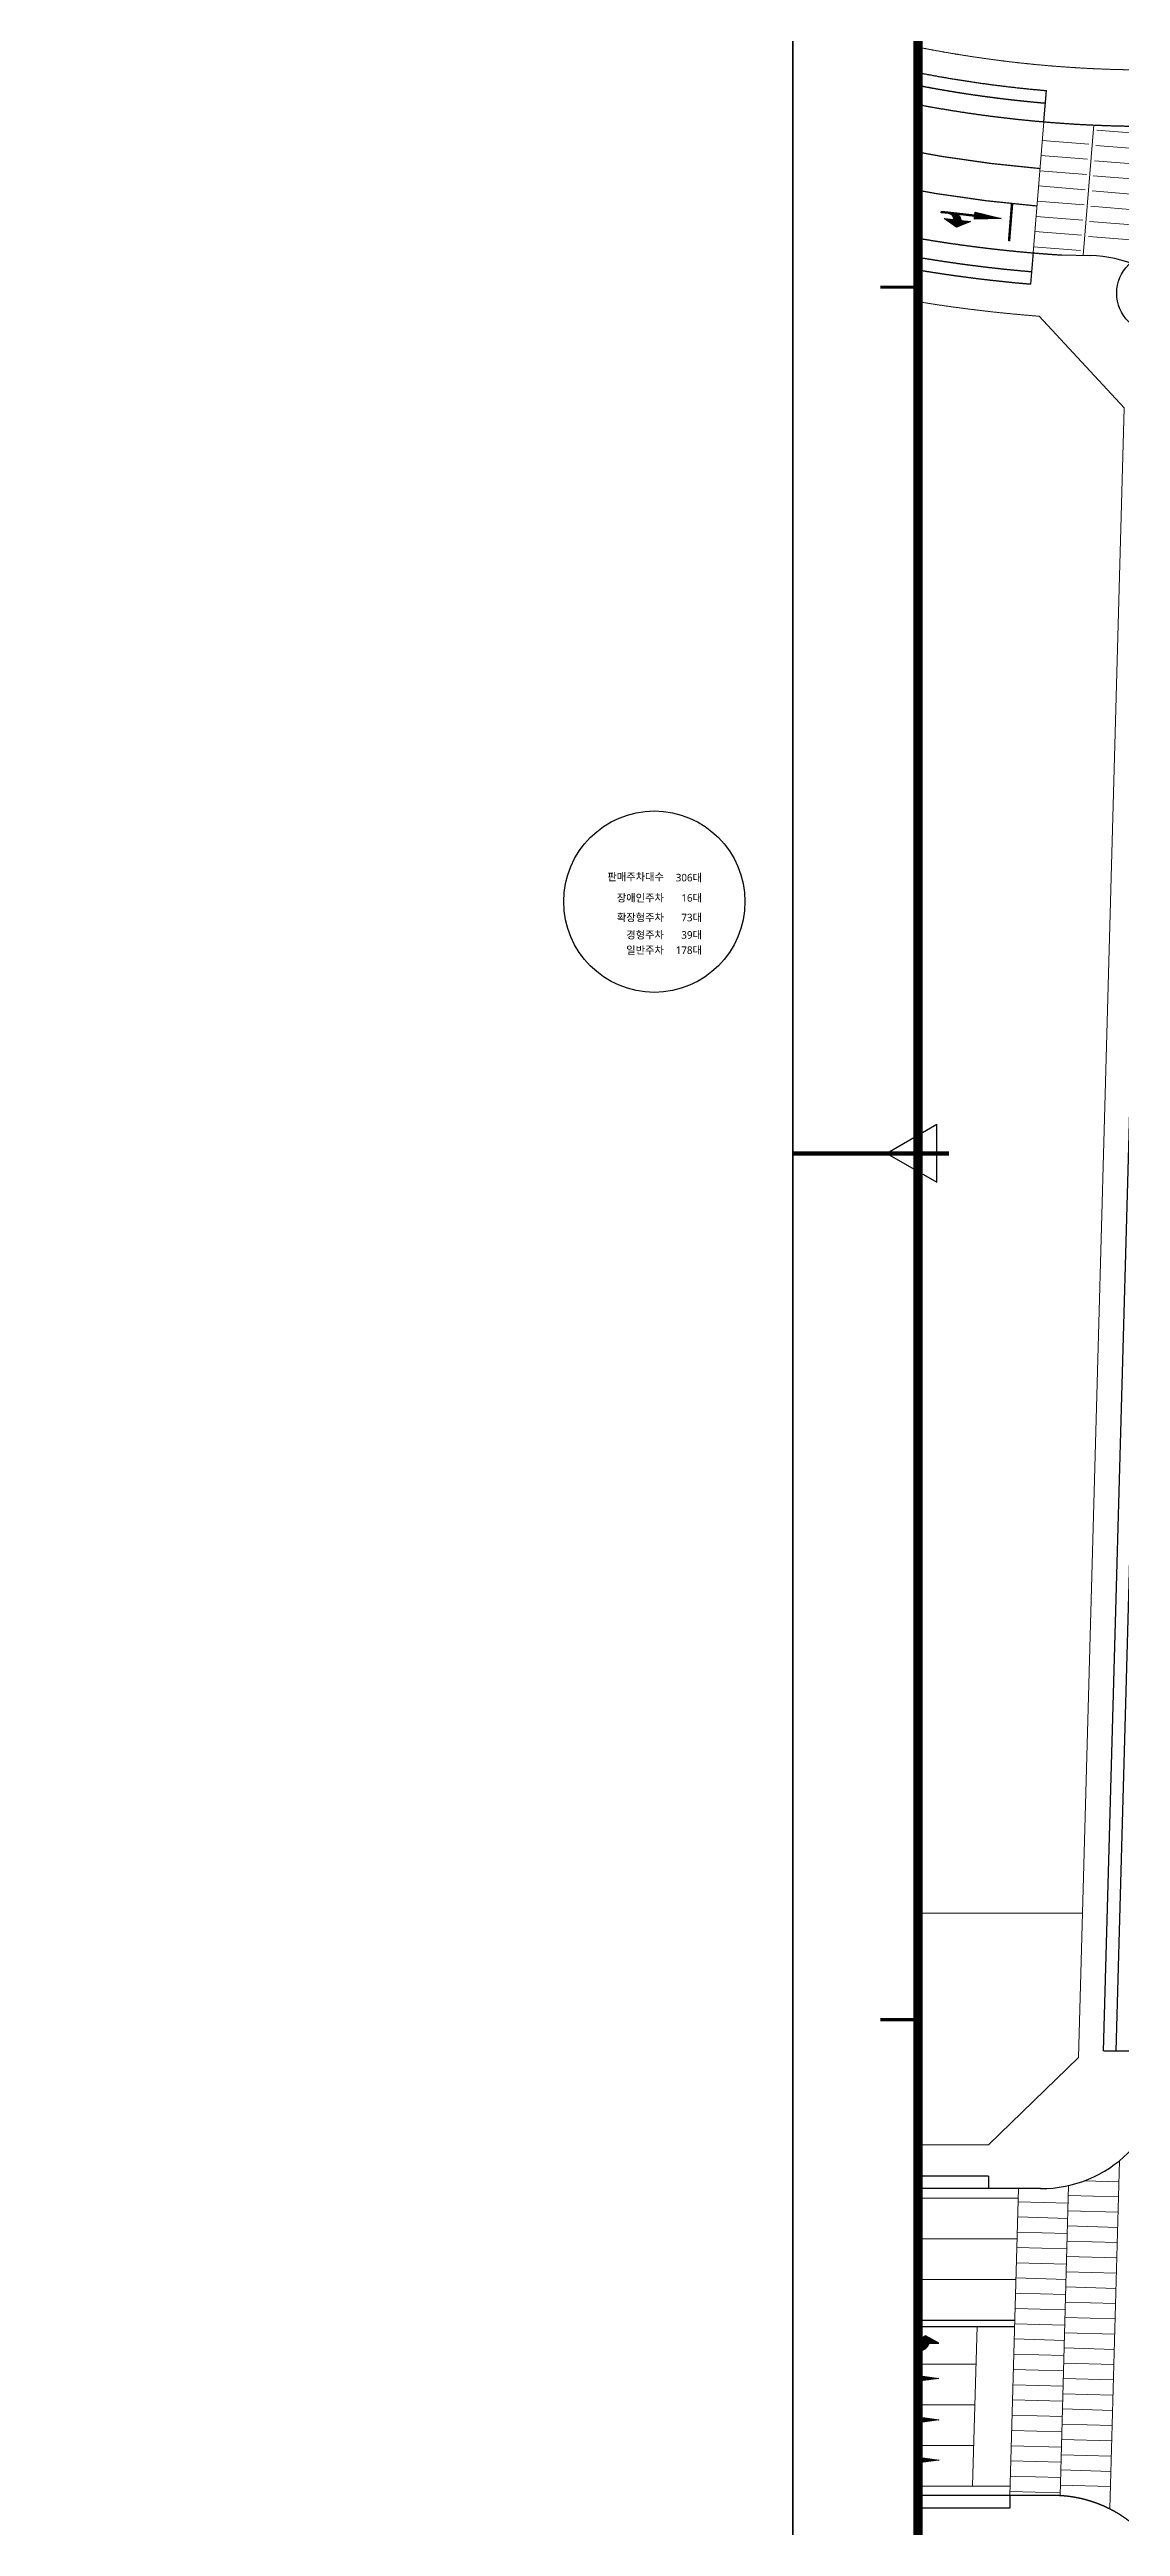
# Model space of a CAD drawing. Header units: millimetres. Extents: x 75184266 to 76346726, y -35850126 to -33679385.
# Drawn here: x 75184266 to 75269839, y -35039057 to -34841293 of the extents above; entities that cross this region are included whole.
import ezdxf
from ezdxf.enums import TextEntityAlignment as Align
from ezdxf.xclip import XClip

# ---------------------------------------------------------------- set-up
doc = ezdxf.new("R2010")
doc.units = ezdxf.units.MM
doc.header["$LTSCALE"] = 50
doc.header["$MEASUREMENT"] = 0
doc.header["$XCLIPFRAME"] = 2
doc.linetypes.add('XR-지하3층$0$L2-2', pattern=[2.5, 1, -1.5])
doc.layers.get('0').update_dxf_attribs({"linetype": 'CONTINUOUS'})
for name, color, linetype in [('AZ-LINE', 3, 'CONTINUOUS'), ('XR-지하3층$0$00000-변경가로망', 7, 'CONTINUOUS'), ('XR-지하3층$0$0MARK', 7, 'CONTINUOUS'), ('XR-지하3층$0$0중앙선', 1, 'CONTINUOUS'), ('XR-지하3층$0$보도라인', 7, 'CONTINUOUS')]:
    doc.layers.add(name, color=color, linetype=linetype)
for name, color, linetype, plot in [('DEFPOINT', 142, 'CONTINUOUS', False), ('XR-기준층$0$XR-지하3층$0$DEFPOINT', 142, 'CONTINUOUS', False), ('건축', 8, 'CONTINUOUS', False)]:
    doc.layers.add(name, color=color, linetype=linetype, plot=plot)
for name, color, linetype, lineweight in [('XR-지하3층$0$$-길가장자리선', 7, 'CONTINUOUS', 0), ('XR-지하3층$0$$-정지선', 6, 'CONTINUOUS', 0), ('XR-지하3층$0$$-차로분리', 7, 'CONTINUOUS', 0), ('XR-지하3층$0$0_plan', 7, 'CONTINUOUS', 0), ('XR-지하3층$0$RP-횡단보도', 8, 'CONTINUOUS', 0)]:
    doc.layers.add(name, color=color, linetype=linetype, lineweight=lineweight)
doc.styles.add('XR-지하3층$0$맑은고딕', font='')
doc.styles.get('XR-지하3층$0$맑은고딕').set_extended_font_data('Malgun Gothic')

# ---------------------------------------------------------------- blocks, each defined once
blk = doc.blocks.new('바탕폼')
at = {"layer": 'AZ-LINE', "ltscale": 10}
blk.add_lwpolyline([(841, 594.71), (0, 594.71), (0, 0), (841, 0)], close=True, dxfattribs=at)
at = {"layer": 'AZ-LINE', "const_width": 1.5}
blk.add_lwpolyline([(20, 574.35), (20, 20.35), (821, 20.35), (821, 574.35)], close=True, dxfattribs=at)
at = {"layer": 'AZ-LINE', "ltscale": 10, "const_width": 0.5}
for points in [[(20, 435.85), (14, 435.85)], [(20, 158.85), (14, 158.85)]]:
    blk.add_lwpolyline(points, dxfattribs=at)
at = {"layer": 'AZ-LINE'}
blk.add_lwpolyline([(15, 297.35), (23, 292.75), (23, 301.95)], close=True, dxfattribs=at)
at = {"layer": 'AZ-LINE', "const_width": 0.7}
blk.add_lwpolyline([(0, 297.35), (24.97, 297.35)], dxfattribs=at)
blk = doc.blocks.new('*X58')
at = {"color": 0}
for p, q in [((796, 825), (834, 825)), ((797, 832), (833, 832)), ((797, 831), (833, 831)), ((797, 829), (833, 829)), ((797, 827), (834, 827)), ((798, 840), (832, 840)), ((798, 838), (832, 838)), ((798, 836), (832, 836)), ((798, 834), (833, 834)), ((799, 847), (831, 847)), ((799, 846), (831, 846)), ((799, 844), (831, 844)), ((799, 842), (832, 842)), ((800, 855), (830, 855)), ((800, 853), (830, 853)), ((800, 851), (830, 851)), ((800, 849), (830, 849)), ((801, 862), (829, 862)), ((801, 861), (829, 861)), ((801, 859), (829, 859)), ((801, 857), (829, 857)), ((802, 870), (828, 870)), ((802, 868), (828, 868)), ((802, 866), (828, 866)), ((802, 864), (828, 864)), ((803, 878), (827, 878)), ((803, 876), (827, 876)), ((803, 874), (827, 874)), ((803, 872), (827, 872)), ((804, 885), (826, 885)), ((804, 883), (826, 883)), ((804, 881), (826, 881)), ((804, 879), (826, 879)), ((805, 892), (825, 892)), ((805, 891), (825, 891)), ((805, 889), (825, 889)), ((805, 887), (825, 887)), ((806, 900), (824, 900)), ((806, 898), (824, 898)), ((806, 896), (824, 896)), ((806, 894), (824, 894)), ((807, 906), (823, 906)), ((807, 904), (823, 904)), ((807, 902), (823, 902)), ((808, 913), (822, 913)), ((808, 911), (822, 911)), ((808, 909), (822, 909)), ((808, 908), (823, 908)), ((809, 921), (821, 921)), ((809, 919), (821, 919)), ((809, 917), (821, 917)), ((809, 915), (822, 915)), ((810, 928), (820, 928)), ((810, 926), (820, 926)), ((810, 924), (820, 924)), ((810, 922), (821, 922)), ((811, 936), (819, 936)), ((811, 934), (819, 934)), ((811, 932), (819, 932)), ((811, 930), (819, 930)), ((812, 943), (818, 943)), ((812, 941), (818, 941)), ((812, 939), (818, 939)), ((812, 938), (818, 938)), ((813, 951), (817, 951)), ((813, 949), (817, 949)), ((813, 947), (817, 947)), ((813, 945), (817, 945)), ((814, 958), (816, 958)), ((814, 956), (816, 956)), ((814, 954), (816, 954)), ((814, 952), (816, 952)), ((815, 962), (815, 962)), ((815, 960), (815, 960)), ((785, 744), (845, 744)), ((786, 752), (844, 752)), ((786, 750), (844, 750)), ((786, 748), (844, 748)), ((786, 746), (845, 746)), ((787, 759), (843, 759)), ((787, 758), (843, 758)), ((787, 756), (843, 756)), ((787, 754), (844, 754)), ((788, 767), (842, 767)), ((788, 765), (842, 765)), ((788, 763), (842, 763)), ((788, 761), (843, 761)), ((789, 774), (841, 774)), ((789, 772), (841, 772)), ((789, 771), (841, 771)), ((789, 769), (841, 769)), ((790, 782), (840, 782)), ((790, 780), (840, 780)), ((790, 778), (840, 778)), ((790, 776), (840, 776)), ((791, 789), (839, 789)), ((791, 788), (839, 788)), ((791, 786), (839, 786)), ((791, 784), (839, 784)), ((792, 797), (838, 797)), ((792, 795), (838, 795)), ((792, 793), (838, 793)), ((792, 791), (838, 791)), ((793, 804), (837, 804)), ((793, 802), (837, 802)), ((793, 801), (837, 801)), ((793, 799), (837, 799)), ((794, 812), (836, 812)), ((794, 810), (836, 810)), ((794, 808), (836, 808)), ((794, 806), (836, 806)), ((795, 819), (835, 819)), ((795, 818), (835, 818)), ((795, 816), (835, 816)), ((795, 814), (835, 814)), ((796, 823), (834, 823)), ((796, 821), (834, 821)), ((808, 742), (823, 742)), ((808, 741), (823, 741)), ((808, 739), (823, 739)), ((808, 737), (823, 737)), ((808, 735), (823, 735)), ((808, 733), (823, 733)), ((808, 731), (823, 731)), ((808, 729), (823, 729)), ((808, 728), (823, 728)), ((808, 726), (823, 726)), ((808, 724), (823, 724)), ((808, 722), (823, 722)), ((808, 720), (823, 720)), ((808, 718), (823, 718)), ((808, 716), (823, 716)), ((808, 714), (823, 714)), ((808, 712), (823, 712)), ((808, 711), (823, 711)), ((808, 709), (823, 709)), ((808, 707), (823, 707)), ((808, 705), (823, 705)), ((808, 703), (823, 703)), ((808, 701), (823, 701)), ((808, 699), (823, 699)), ((808, 698), (823, 698)), ((808, 696), (823, 696)), ((808, 694), (823, 694)), ((808, 692), (823, 692)), ((808, 690), (823, 690)), ((808, 688), (823, 688)), ((808, 686), (823, 686)), ((808, 684), (823, 684)), ((808, 682), (823, 682)), ((808, 681), (823, 681)), ((808, 679), (823, 679)), ((808, 677), (823, 677)), ((808, 675), (823, 675)), ((808, 673), (823, 673)), ((808, 671), (823, 671)), ((808, 669), (823, 669)), ((808, 667), (823, 667)), ((808, 666), (823, 666)), ((808, 664), (823, 664)), ((808, 662), (823, 662)), ((808, 660), (823, 660)), ((808, 658), (823, 658)), ((808, 656), (823, 656)), ((808, 654), (823, 654)), ((808, 652), (823, 652)), ((808, 651), (823, 651)), ((808, 649), (823, 649)), ((808, 647), (823, 647)), ((808, 645), (823, 645)), ((808, 643), (823, 643)), ((808, 641), (823, 641)), ((808, 639), (823, 639)), ((808, 638), (823, 638)), ((808, 636), (823, 636)), ((808, 634), (823, 634)), ((808, 632), (823, 632)), ((808, 630), (823, 630)), ((808, 628), (823, 628)), ((808, 626), (823, 626)), ((808, 624), (823, 624)), ((808, 622), (823, 622)), ((808, 621), (823, 621)), ((808, 619), (823, 619)), ((808, 617), (823, 617)), ((808, 615), (823, 615)), ((808, 613), (823, 613)), ((808, 611), (823, 611)), ((808, 609), (823, 609)), ((808, 608), (823, 608)), ((808, 606), (823, 606)), ((808, 604), (823, 604)), ((808, 602), (823, 602)), ((808, 600), (823, 600)), ((808, 598), (823, 598)), ((808, 596), (823, 596)), ((808, 594), (823, 594)), ((808, 592), (823, 592)), ((808, 591), (823, 591)), ((808, 589), (823, 589)), ((808, 587), (823, 587)), ((808, 585), (823, 585)), ((808, 583), (823, 583)), ((808, 581), (823, 581)), ((808, 579), (823, 579)), ((808, 578), (823, 578)), ((808, 576), (823, 576)), ((808, 574), (823, 574)), ((808, 572), (823, 572)), ((808, 570), (823, 570)), ((808, 568), (823, 568)), ((808, 566), (823, 566)), ((808, 564), (823, 564)), ((808, 562), (823, 562)), ((808, 561), (823, 561)), ((808, 559), (823, 559)), ((808, 557), (823, 557)), ((808, 555), (823, 555)), ((808, 553), (823, 553)), ((808, 551), (823, 551)), ((808, 549), (823, 549)), ((808, 548), (823, 548)), ((808, 546), (823, 546)), ((808, 544), (823, 544)), ((808, 542), (823, 542)), ((808, 540), (823, 540)), ((808, 538), (823, 538)), ((808, 536), (823, 536)), ((808, 534), (823, 534)), ((808, 532), (823, 532)), ((808, 531), (823, 531)), ((808, 529), (823, 529)), ((808, 527), (823, 527)), ((808, 525), (823, 525)), ((808, 523), (823, 523)), ((808, 521), (823, 521)), ((808, 519), (823, 519)), ((808, 517), (823, 517)), ((808, 516), (823, 516)), ((808, 514), (823, 514)), ((808, 512), (823, 512)), ((808, 510), (823, 510)), ((808, 508), (823, 508)), ((808, 506), (823, 506)), ((808, 504), (823, 504)), ((808, 502), (823, 502)), ((808, 501), (823, 501)), ((808, 499), (823, 499)), ((808, 497), (823, 497)), ((808, 495), (823, 495)), ((808, 493), (823, 493)), ((808, 491), (823, 491)), ((808, 489), (823, 489)), ((808, 488), (823, 488)), ((808, 486), (823, 486)), ((808, 484), (823, 484)), ((808, 482), (823, 482)), ((808, 480), (823, 480)), ((808, 478), (823, 478)), ((808, 476), (823, 476)), ((808, 474), (823, 474)), ((808, 472), (823, 472)), ((808, 471), (823, 471)), ((808, 469), (823, 469)), ((808, 467), (823, 467)), ((808, 465), (823, 465)), ((808, 463), (823, 463))]:
    blk.add_line(p, q, dxfattribs=at)
blk = doc.blocks.new('*X60')
at = {"color": 0}
for p, q in [((1206, 825), (1308, 825)), ((1207, 829), (1310, 829)), ((1207, 827), (1309, 827)), ((1208, 831), (1311, 831)), ((1209, 834), (1314, 834)), ((1209, 832), (1313, 832)), ((1210, 836), (1315, 836)), ((1211, 838), (1316, 838)), ((1212, 840), (1317, 840)), ((1213, 842), (1318, 842)), ((1214, 844), (1319, 844)), ((1215, 846), (1320, 846)), ((1216, 847), (1321, 847)), ((1217, 849), (1322, 849)), ((1219, 851), (1323, 851)), ((1220, 853), (1323, 853)), ((1221, 855), (1322, 855)), ((1223, 857), (1321, 857)), ((1225, 859), (1320, 859)), ((1226, 861), (1319, 861)), ((1228, 862), (1318, 862)), ((1230, 864), (1317, 864)), ((1232, 866), (1316, 866)), ((1235, 868), (1315, 868)), ((1237, 870), (1314, 870)), ((1240, 872), (1313, 872)), ((1243, 874), (1312, 874)), ((1246, 876), (1311, 876)), ((1250, 878), (1310, 878)), ((1254, 879), (1309, 879)), ((1259, 881), (1308, 881)), ((1264, 962), (1264, 962)), ((1264, 960), (1265, 960)), ((1264, 958), (1266, 958)), ((1264, 956), (1267, 956)), ((1264, 954), (1268, 954)), ((1264, 952), (1269, 952)), ((1264, 951), (1270, 951)), ((1264, 949), (1271, 949)), ((1264, 947), (1272, 947)), ((1264, 945), (1273, 945)), ((1264, 943), (1274, 943)), ((1264, 941), (1275, 941)), ((1264, 939), (1276, 939)), ((1264, 938), (1277, 938)), ((1264, 936), (1278, 936)), ((1264, 934), (1279, 934)), ((1264, 932), (1280, 932)), ((1264, 930), (1281, 930)), ((1264, 928), (1282, 928)), ((1264, 926), (1283, 926)), ((1264, 924), (1284, 924)), ((1264, 922), (1285, 922)), ((1264, 921), (1286, 921)), ((1264, 919), (1288, 919)), ((1264, 917), (1289, 917)), ((1264, 915), (1290, 915)), ((1264, 913), (1291, 913)), ((1264, 911), (1292, 911)), ((1264, 909), (1293, 909)), ((1264, 908), (1294, 908)), ((1264, 906), (1295, 906)), ((1264, 904), (1296, 904)), ((1264, 902), (1297, 902)), ((1264, 900), (1298, 900)), ((1264, 898), (1299, 898)), ((1264, 896), (1300, 896)), ((1264, 894), (1301, 894)), ((1264, 892), (1302, 892)), ((1264, 891), (1303, 891)), ((1264, 889), (1304, 889)), ((1264, 887), (1305, 887)), ((1264, 885), (1306, 885)), ((1264, 883), (1307, 883)), ((1204, 816), (1243, 816)), ((1204, 814), (1240, 814)), ((1204, 812), (1237, 812)), ((1204, 810), (1235, 810)), ((1204, 808), (1233, 808)), ((1204, 806), (1231, 806)), ((1204, 804), (1230, 804)), ((1204, 802), (1228, 802)), ((1204, 801), (1227, 801)), ((1204, 799), (1226, 799)), ((1204, 797), (1225, 797)), ((1204, 795), (1224, 795)), ((1204, 793), (1223, 793)), ((1204, 791), (1222, 791)), ((1204, 789), (1221, 789)), ((1204, 788), (1221, 788)), ((1204, 786), (1220, 786)), ((1204, 784), (1220, 784)), ((1204, 782), (1219, 782)), ((1204, 780), (1219, 780)), ((1204, 778), (1219, 778)), ((1204, 776), (1219, 776)), ((1204, 774), (1219, 774)), ((1204, 772), (1219, 772)), ((1204, 771), (1219, 771)), ((1204, 769), (1219, 769)), ((1204, 767), (1219, 767)), ((1204, 765), (1219, 765)), ((1204, 763), (1219, 763)), ((1204, 761), (1219, 761)), ((1204, 759), (1219, 759)), ((1204, 758), (1219, 758)), ((1204, 756), (1219, 756)), ((1204, 754), (1219, 754)), ((1204, 752), (1219, 752)), ((1204, 750), (1219, 750)), ((1204, 748), (1219, 748)), ((1204, 746), (1219, 746)), ((1204, 744), (1219, 744)), ((1204, 742), (1219, 742)), ((1204, 741), (1219, 741)), ((1204, 739), (1219, 739)), ((1204, 737), (1219, 737)), ((1204, 735), (1219, 735)), ((1204, 733), (1219, 733)), ((1204, 731), (1219, 731)), ((1204, 729), (1219, 729)), ((1204, 728), (1219, 728)), ((1204, 726), (1219, 726)), ((1204, 724), (1219, 724)), ((1204, 722), (1219, 722)), ((1204, 720), (1219, 720)), ((1204, 718), (1219, 718)), ((1204, 716), (1219, 716)), ((1204, 714), (1219, 714)), ((1204, 712), (1219, 712)), ((1204, 711), (1219, 711)), ((1204, 709), (1219, 709)), ((1204, 707), (1219, 707)), ((1204, 705), (1219, 705)), ((1204, 703), (1219, 703)), ((1204, 701), (1219, 701)), ((1204, 699), (1219, 699)), ((1204, 698), (1219, 698)), ((1204, 696), (1219, 696)), ((1204, 694), (1219, 694)), ((1204, 692), (1219, 692)), ((1204, 690), (1219, 690)), ((1204, 688), (1219, 688)), ((1204, 686), (1219, 686)), ((1204, 684), (1219, 684)), ((1204, 682), (1219, 682)), ((1204, 681), (1219, 681)), ((1204, 679), (1219, 679)), ((1204, 677), (1219, 677)), ((1204, 675), (1219, 675)), ((1204, 673), (1219, 673)), ((1204, 671), (1219, 671)), ((1204, 669), (1219, 669)), ((1204, 667), (1219, 667)), ((1204, 666), (1219, 666)), ((1204, 664), (1219, 664)), ((1204, 662), (1219, 662)), ((1204, 660), (1219, 660)), ((1204, 658), (1219, 658)), ((1204, 656), (1219, 656)), ((1204, 654), (1219, 654)), ((1204, 652), (1219, 652)), ((1204, 651), (1219, 651)), ((1204, 649), (1219, 649)), ((1204, 647), (1219, 647)), ((1204, 645), (1219, 645)), ((1204, 643), (1219, 643)), ((1204, 641), (1219, 641)), ((1204, 639), (1219, 639)), ((1204, 638), (1219, 638)), ((1204, 636), (1219, 636)), ((1204, 634), (1219, 634)), ((1204, 632), (1219, 632)), ((1204, 630), (1219, 630)), ((1204, 628), (1219, 628)), ((1204, 626), (1219, 626)), ((1204, 624), (1219, 624)), ((1204, 622), (1219, 622)), ((1204, 621), (1219, 621)), ((1204, 619), (1219, 619)), ((1205, 821), (1256, 821)), ((1205, 819), (1250, 819)), ((1205, 818), (1246, 818)), ((1206, 823), (1307, 823)), ((1264, 821), (1306, 821)), ((1264, 819), (1305, 819)), ((1264, 818), (1304, 818)), ((1264, 816), (1303, 816)), ((1264, 814), (1302, 814)), ((1264, 812), (1301, 812)), ((1264, 810), (1300, 810)), ((1264, 808), (1299, 808)), ((1264, 806), (1298, 806)), ((1264, 804), (1297, 804)), ((1264, 802), (1296, 802)), ((1264, 801), (1295, 801)), ((1264, 799), (1294, 799)), ((1264, 797), (1293, 797)), ((1264, 795), (1292, 795)), ((1264, 793), (1291, 793)), ((1264, 791), (1290, 791)), ((1264, 789), (1289, 789)), ((1264, 788), (1288, 788)), ((1264, 786), (1287, 786)), ((1264, 784), (1286, 784)), ((1264, 782), (1285, 782)), ((1264, 780), (1284, 780)), ((1264, 778), (1283, 778)), ((1264, 776), (1282, 776)), ((1264, 774), (1281, 774)), ((1264, 772), (1280, 772)), ((1264, 771), (1279, 771)), ((1264, 769), (1278, 769)), ((1264, 767), (1277, 767)), ((1264, 765), (1276, 765)), ((1264, 763), (1275, 763)), ((1264, 761), (1274, 761)), ((1264, 759), (1273, 759)), ((1264, 758), (1272, 758)), ((1264, 756), (1271, 756)), ((1264, 754), (1270, 754)), ((1264, 752), (1269, 752)), ((1264, 750), (1268, 750)), ((1264, 748), (1266, 748)), ((1264, 746), (1265, 746)), ((1264, 744), (1264, 744)), ((1204, 617), (1219, 617)), ((1204, 615), (1219, 615)), ((1204, 613), (1219, 613)), ((1204, 611), (1219, 611)), ((1204, 609), (1219, 609)), ((1204, 608), (1219, 608)), ((1204, 606), (1219, 606)), ((1204, 604), (1219, 604)), ((1204, 602), (1219, 602)), ((1204, 600), (1219, 600)), ((1204, 598), (1219, 598)), ((1204, 596), (1219, 596)), ((1204, 594), (1219, 594)), ((1204, 592), (1219, 592)), ((1204, 591), (1219, 591)), ((1204, 589), (1219, 589)), ((1204, 587), (1219, 587)), ((1204, 585), (1219, 585)), ((1204, 583), (1219, 583)), ((1204, 581), (1219, 581)), ((1204, 579), (1219, 579)), ((1204, 578), (1219, 578)), ((1204, 576), (1219, 576)), ((1204, 574), (1219, 574)), ((1204, 572), (1219, 572)), ((1204, 570), (1219, 570)), ((1204, 568), (1219, 568)), ((1204, 566), (1219, 566)), ((1204, 564), (1219, 564)), ((1204, 562), (1219, 562)), ((1204, 561), (1219, 561)), ((1204, 559), (1219, 559)), ((1204, 557), (1219, 557)), ((1204, 555), (1219, 555)), ((1204, 553), (1219, 553)), ((1204, 551), (1219, 551)), ((1204, 549), (1219, 549)), ((1204, 548), (1219, 548)), ((1204, 546), (1219, 546)), ((1204, 544), (1219, 544)), ((1204, 542), (1219, 542)), ((1204, 540), (1219, 540)), ((1204, 538), (1219, 538)), ((1204, 536), (1219, 536)), ((1204, 534), (1219, 534)), ((1204, 532), (1219, 532)), ((1204, 531), (1219, 531)), ((1204, 529), (1219, 529)), ((1204, 527), (1219, 527)), ((1204, 525), (1219, 525)), ((1204, 523), (1219, 523)), ((1204, 521), (1219, 521)), ((1204, 519), (1219, 519)), ((1204, 517), (1219, 517)), ((1204, 516), (1219, 516)), ((1204, 514), (1219, 514)), ((1204, 512), (1219, 512)), ((1204, 510), (1219, 510)), ((1204, 508), (1219, 508)), ((1204, 506), (1219, 506)), ((1204, 504), (1219, 504)), ((1204, 502), (1219, 502)), ((1204, 501), (1219, 501)), ((1204, 499), (1219, 499)), ((1204, 497), (1219, 497)), ((1204, 495), (1219, 495)), ((1204, 493), (1219, 493)), ((1204, 491), (1219, 491)), ((1204, 489), (1219, 489)), ((1204, 488), (1219, 488)), ((1204, 486), (1219, 486)), ((1204, 484), (1219, 484)), ((1204, 482), (1219, 482)), ((1204, 480), (1219, 480)), ((1204, 478), (1219, 478)), ((1204, 476), (1219, 476)), ((1204, 474), (1219, 474)), ((1204, 472), (1219, 472)), ((1204, 471), (1219, 471)), ((1204, 469), (1219, 469)), ((1204, 467), (1219, 467)), ((1204, 465), (1219, 465)), ((1204, 463), (1219, 463))]:
    blk.add_line(p, q, dxfattribs=at)
blk = doc.blocks.new('*X59')
at = {"color": 0}
for p, q in [((975, 829), (1012, 829)), ((975, 827), (1012, 827)), ((975, 825), (1012, 825)), ((976, 836), (1011, 836)), ((976, 834), (1011, 834)), ((976, 832), (1011, 832)), ((976, 831), (1012, 831)), ((977, 844), (1010, 844)), ((977, 842), (1010, 842)), ((977, 840), (1010, 840)), ((977, 838), (1011, 838)), ((978, 851), (1009, 851)), ((978, 849), (1009, 849)), ((978, 847), (1009, 847)), ((978, 846), (1009, 846)), ((979, 859), (1008, 859)), ((979, 857), (1008, 857)), ((979, 855), (1008, 855)), ((979, 853), (1008, 853)), ((980, 866), (1007, 866)), ((980, 864), (1007, 864)), ((980, 862), (1007, 862)), ((980, 861), (1007, 861)), ((981, 874), (1006, 874)), ((981, 872), (1006, 872)), ((981, 870), (1006, 870)), ((981, 868), (1006, 868)), ((982, 881), (1005, 881)), ((982, 879), (1005, 879)), ((982, 878), (1005, 878)), ((982, 876), (1005, 876)), ((983, 889), (1004, 889)), ((983, 887), (1004, 887)), ((983, 885), (1004, 885)), ((983, 883), (1004, 883)), ((984, 896), (1003, 896)), ((984, 894), (1003, 894)), ((984, 892), (1003, 892)), ((984, 891), (1003, 891)), ((985, 904), (1002, 904)), ((985, 902), (1002, 902)), ((985, 900), (1002, 900)), ((985, 898), (1002, 898)), ((986, 909), (1001, 909)), ((986, 908), (1001, 908)), ((986, 906), (1001, 906)), ((987, 917), (1000, 917)), ((987, 915), (1000, 915)), ((987, 913), (1000, 913)), ((987, 911), (1001, 911)), ((988, 924), (999, 924)), ((988, 922), (999, 922)), ((988, 921), (999, 921)), ((988, 919), (1000, 919)), ((989, 932), (998, 932)), ((989, 930), (998, 930)), ((989, 928), (998, 928)), ((989, 926), (998, 926)), ((990, 939), (997, 939)), ((990, 938), (997, 938)), ((990, 936), (997, 936)), ((990, 934), (997, 934)), ((991, 947), (996, 947)), ((991, 945), (996, 945)), ((991, 943), (996, 943)), ((991, 941), (996, 941)), ((992, 954), (995, 954)), ((992, 952), (995, 952)), ((992, 951), (995, 951)), ((992, 949), (995, 949)), ((993, 962), (994, 962)), ((993, 960), (994, 960)), ((993, 958), (994, 958)), ((993, 956), (994, 956)), ((964, 748), (1023, 748)), ((964, 746), (1023, 746)), ((964, 744), (1023, 744)), ((965, 756), (1022, 756)), ((965, 754), (1022, 754)), ((965, 752), (1022, 752)), ((965, 750), (1023, 750)), ((966, 763), (1021, 763)), ((966, 761), (1021, 761)), ((966, 759), (1021, 759)), ((966, 758), (1022, 758)), ((967, 771), (1020, 771)), ((967, 769), (1020, 769)), ((967, 767), (1020, 767)), ((967, 765), (1020, 765)), ((968, 778), (1019, 778)), ((968, 776), (1019, 776)), ((968, 774), (1019, 774)), ((968, 772), (1019, 772)), ((969, 786), (1018, 786)), ((969, 784), (1018, 784)), ((969, 782), (1018, 782)), ((969, 780), (1018, 780)), ((970, 793), (1017, 793)), ((970, 791), (1017, 791)), ((970, 789), (1017, 789)), ((970, 788), (1017, 788)), ((971, 801), (1016, 801)), ((971, 799), (1016, 799)), ((971, 797), (1016, 797)), ((971, 795), (1016, 795)), ((972, 808), (1015, 808)), ((972, 806), (1015, 806)), ((972, 804), (1015, 804)), ((972, 802), (1015, 802)), ((973, 816), (1014, 816)), ((973, 814), (1014, 814)), ((973, 812), (1014, 812)), ((973, 810), (1014, 810)), ((974, 823), (1013, 823)), ((974, 821), (1013, 821)), ((974, 819), (1013, 819)), ((974, 818), (1013, 818)), ((986, 742), (1001, 742)), ((986, 741), (1001, 741)), ((986, 739), (1001, 739)), ((986, 737), (1001, 737)), ((986, 735), (1001, 735)), ((986, 733), (1001, 733)), ((986, 731), (1001, 731)), ((986, 729), (1001, 729)), ((986, 728), (1001, 728)), ((986, 726), (1001, 726)), ((986, 724), (1001, 724)), ((986, 722), (1001, 722)), ((986, 720), (1001, 720)), ((986, 718), (1001, 718)), ((986, 716), (1001, 716)), ((986, 714), (1001, 714)), ((986, 712), (1001, 712)), ((986, 711), (1001, 711)), ((986, 709), (1001, 709)), ((986, 707), (1001, 707)), ((986, 705), (1001, 705)), ((986, 703), (1001, 703)), ((986, 701), (1001, 701)), ((986, 699), (1001, 699)), ((986, 698), (1001, 698)), ((986, 696), (1001, 696)), ((986, 694), (1001, 694)), ((986, 692), (1001, 692)), ((986, 690), (1001, 690)), ((986, 688), (1001, 688)), ((986, 686), (1001, 686)), ((986, 684), (1001, 684)), ((986, 682), (1001, 682)), ((986, 681), (1001, 681)), ((986, 679), (1001, 679)), ((986, 677), (1001, 677)), ((986, 675), (1001, 675)), ((986, 673), (1001, 673)), ((986, 671), (1001, 671)), ((986, 669), (1001, 669)), ((986, 667), (1001, 667)), ((986, 666), (1001, 666)), ((986, 664), (1001, 664)), ((986, 662), (1001, 662)), ((986, 660), (1001, 660)), ((986, 658), (1001, 658)), ((986, 656), (1001, 656)), ((986, 654), (1001, 654)), ((986, 652), (1001, 652)), ((986, 651), (1001, 651)), ((986, 649), (1001, 649)), ((986, 647), (1001, 647)), ((986, 645), (1001, 645)), ((986, 643), (1001, 643)), ((986, 641), (1001, 641)), ((986, 639), (1001, 639)), ((986, 638), (1001, 638)), ((986, 636), (1001, 636)), ((986, 634), (1001, 634)), ((986, 632), (1001, 632)), ((986, 630), (1001, 630)), ((986, 628), (1001, 628)), ((986, 626), (1001, 626)), ((986, 624), (1001, 624)), ((986, 622), (1001, 622)), ((986, 621), (1001, 621)), ((986, 619), (1001, 619)), ((1018, 619), (1097, 619)), ((1020, 621), (1096, 621)), ((1023, 622), (1095, 622)), ((1026, 624), (1094, 624)), ((1029, 626), (1093, 626)), ((1033, 628), (1092, 628)), ((1037, 630), (1091, 630)), ((1043, 632), (1090, 632)), ((1046, 712), (1046, 712)), ((1046, 711), (1047, 711)), ((1046, 709), (1048, 709)), ((1046, 707), (1049, 707)), ((1046, 705), (1050, 705)), ((1046, 703), (1051, 703)), ((1046, 701), (1052, 701)), ((1046, 699), (1053, 699)), ((1046, 698), (1054, 698)), ((1046, 696), (1055, 696)), ((1046, 694), (1056, 694)), ((1046, 692), (1057, 692)), ((1046, 690), (1059, 690)), ((1046, 688), (1060, 688)), ((1046, 686), (1061, 686)), ((1046, 684), (1062, 684)), ((1046, 682), (1063, 682)), ((1046, 681), (1064, 681)), ((1046, 679), (1065, 679)), ((1046, 677), (1066, 677)), ((1046, 675), (1067, 675)), ((1046, 673), (1068, 673)), ((1046, 671), (1069, 671)), ((1046, 669), (1070, 669)), ((1046, 667), (1071, 667)), ((1046, 666), (1072, 666)), ((1046, 664), (1073, 664)), ((1046, 662), (1074, 662)), ((1046, 660), (1075, 660)), ((1046, 658), (1076, 658)), ((1046, 656), (1077, 656)), ((1046, 654), (1078, 654)), ((1046, 652), (1079, 652)), ((1046, 651), (1080, 651)), ((1046, 649), (1081, 649)), ((1046, 647), (1082, 647)), ((1046, 645), (1083, 645)), ((1046, 643), (1084, 643)), ((1046, 641), (1085, 641)), ((1046, 639), (1086, 639)), ((1046, 638), (1087, 638)), ((1046, 636), (1088, 636)), ((1046, 634), (1089, 634)), ((986, 617), (1001, 617)), ((986, 615), (1001, 615)), ((986, 613), (1001, 613)), ((986, 611), (1001, 611)), ((986, 609), (1001, 609)), ((986, 608), (1001, 608)), ((986, 606), (1001, 606)), ((986, 604), (1001, 604)), ((986, 602), (1001, 602)), ((986, 600), (1104, 600)), ((986, 598), (1103, 598)), ((986, 596), (1102, 596)), ((986, 594), (1101, 594)), ((986, 592), (1100, 592)), ((986, 591), (1099, 591)), ((986, 589), (1098, 589)), ((986, 587), (1097, 587)), ((986, 585), (1096, 585)), ((986, 583), (1095, 583)), ((986, 581), (1094, 581)), ((986, 579), (1093, 579)), ((986, 578), (1092, 578)), ((986, 576), (1091, 576)), ((986, 574), (1090, 574)), ((986, 572), (1040, 572)), ((986, 570), (1034, 570)), ((986, 568), (1029, 568)), ((986, 566), (1026, 566)), ((986, 564), (1023, 564)), ((986, 562), (1020, 562)), ((986, 561), (1018, 561)), ((986, 559), (1016, 559)), ((986, 557), (1014, 557)), ((986, 555), (1013, 555)), ((986, 553), (1011, 553)), ((986, 551), (1010, 551)), ((986, 549), (1008, 549)), ((986, 548), (1007, 548)), ((986, 546), (1006, 546)), ((986, 544), (1006, 544)), ((986, 542), (1005, 542)), ((986, 540), (1004, 540)), ((986, 538), (1003, 538)), ((986, 536), (1003, 536)), ((986, 534), (1002, 534)), ((986, 532), (1002, 532)), ((986, 531), (1002, 531)), ((986, 529), (1001, 529)), ((986, 527), (1001, 527)), ((986, 525), (1001, 525)), ((986, 523), (1001, 523)), ((986, 521), (1001, 521)), ((986, 519), (1001, 519)), ((986, 517), (1001, 517)), ((986, 516), (1001, 516)), ((986, 514), (1001, 514)), ((986, 512), (1001, 512)), ((986, 510), (1001, 510)), ((986, 508), (1001, 508)), ((986, 506), (1001, 506)), ((986, 504), (1001, 504)), ((986, 502), (1001, 502)), ((986, 501), (1001, 501)), ((986, 499), (1001, 499)), ((986, 497), (1001, 497)), ((986, 495), (1001, 495)), ((986, 493), (1001, 493)), ((986, 491), (1001, 491)), ((986, 489), (1001, 489)), ((986, 488), (1001, 488)), ((986, 486), (1001, 486)), ((986, 484), (1001, 484)), ((986, 482), (1001, 482)), ((986, 480), (1001, 480)), ((986, 478), (1001, 478)), ((986, 476), (1001, 476)), ((986, 474), (1001, 474)), ((986, 472), (1001, 472)), ((986, 471), (1001, 471)), ((986, 469), (1001, 469)), ((986, 467), (1001, 467)), ((986, 465), (1001, 465)), ((986, 463), (1001, 463)), ((1001, 602), (1105, 602)), ((1003, 604), (1106, 604)), ((1004, 606), (1105, 606)), ((1006, 608), (1104, 608)), ((1007, 609), (1102, 609)), ((1009, 611), (1101, 611)), ((1011, 613), (1100, 613)), ((1013, 615), (1099, 615)), ((1015, 617), (1098, 617)), ((1046, 572), (1089, 572)), ((1046, 570), (1088, 570)), ((1046, 568), (1087, 568)), ((1046, 566), (1086, 566)), ((1046, 564), (1085, 564)), ((1046, 562), (1084, 562)), ((1046, 561), (1083, 561)), ((1046, 559), (1082, 559)), ((1046, 557), (1081, 557)), ((1046, 555), (1080, 555)), ((1046, 553), (1079, 553)), ((1046, 551), (1078, 551)), ((1046, 549), (1077, 549)), ((1046, 548), (1076, 548)), ((1046, 546), (1075, 546)), ((1046, 544), (1074, 544)), ((1046, 542), (1073, 542)), ((1046, 540), (1072, 540)), ((1046, 538), (1071, 538)), ((1046, 536), (1070, 536)), ((1046, 534), (1069, 534)), ((1046, 532), (1068, 532)), ((1046, 531), (1067, 531)), ((1046, 529), (1066, 529)), ((1046, 527), (1065, 527)), ((1046, 525), (1064, 525)), ((1046, 523), (1063, 523)), ((1046, 521), (1061, 521)), ((1046, 519), (1060, 519)), ((1046, 517), (1059, 517)), ((1046, 516), (1058, 516)), ((1046, 514), (1057, 514)), ((1046, 512), (1056, 512)), ((1046, 510), (1055, 510)), ((1046, 508), (1054, 508)), ((1046, 506), (1053, 506)), ((1046, 504), (1052, 504)), ((1046, 502), (1051, 502)), ((1046, 501), (1050, 501)), ((1046, 499), (1049, 499)), ((1046, 497), (1048, 497)), ((1046, 495), (1047, 495)), ((1046, 493), (1046, 493))]:
    blk.add_line(p, q, dxfattribs=at)
blk = doc.blocks.new('*X62')
at = {"color": 0}
for p, q in [((975, 829), (1012, 829)), ((975, 827), (1012, 827)), ((975, 825), (1012, 825)), ((976, 836), (1011, 836)), ((976, 834), (1011, 834)), ((976, 832), (1011, 832)), ((976, 831), (1012, 831)), ((977, 844), (1010, 844)), ((977, 842), (1010, 842)), ((977, 840), (1010, 840)), ((977, 838), (1011, 838)), ((978, 851), (1009, 851)), ((978, 849), (1009, 849)), ((978, 847), (1009, 847)), ((978, 846), (1009, 846)), ((979, 859), (1008, 859)), ((979, 857), (1008, 857)), ((979, 855), (1008, 855)), ((979, 853), (1008, 853)), ((980, 866), (1007, 866)), ((980, 864), (1007, 864)), ((980, 862), (1007, 862)), ((980, 861), (1007, 861)), ((981, 874), (1006, 874)), ((981, 872), (1006, 872)), ((981, 870), (1006, 870)), ((981, 868), (1006, 868)), ((982, 881), (1005, 881)), ((982, 879), (1005, 879)), ((982, 878), (1005, 878)), ((982, 876), (1005, 876)), ((983, 889), (1004, 889)), ((983, 887), (1004, 887)), ((983, 885), (1004, 885)), ((983, 883), (1004, 883)), ((984, 896), (1003, 896)), ((984, 894), (1003, 894)), ((984, 892), (1003, 892)), ((984, 891), (1003, 891)), ((985, 904), (1002, 904)), ((985, 902), (1002, 902)), ((985, 900), (1002, 900)), ((985, 898), (1002, 898)), ((986, 909), (1001, 909)), ((986, 908), (1001, 908)), ((986, 906), (1001, 906)), ((987, 917), (1000, 917)), ((987, 915), (1000, 915)), ((987, 913), (1000, 913)), ((987, 911), (1001, 911)), ((988, 924), (999, 924)), ((988, 922), (999, 922)), ((988, 921), (999, 921)), ((988, 919), (1000, 919)), ((989, 932), (998, 932)), ((989, 930), (998, 930)), ((989, 928), (998, 928)), ((989, 926), (998, 926)), ((990, 939), (997, 939)), ((990, 938), (997, 938)), ((990, 936), (997, 936)), ((990, 934), (997, 934)), ((991, 947), (996, 947)), ((991, 945), (996, 945)), ((991, 943), (996, 943)), ((991, 941), (996, 941)), ((992, 954), (995, 954)), ((992, 952), (995, 952)), ((992, 951), (995, 951)), ((992, 949), (995, 949)), ((993, 962), (994, 962)), ((993, 960), (994, 960)), ((993, 958), (994, 958)), ((993, 956), (994, 956)), ((964, 748), (1023, 748)), ((964, 746), (1023, 746)), ((964, 744), (1023, 744)), ((965, 756), (1022, 756)), ((965, 754), (1022, 754)), ((965, 752), (1022, 752)), ((965, 750), (1023, 750)), ((966, 763), (1021, 763)), ((966, 761), (1021, 761)), ((966, 759), (1021, 759)), ((966, 758), (1022, 758)), ((967, 771), (1020, 771)), ((967, 769), (1020, 769)), ((967, 767), (1020, 767)), ((967, 765), (1020, 765)), ((968, 778), (1019, 778)), ((968, 776), (1019, 776)), ((968, 774), (1019, 774)), ((968, 772), (1019, 772)), ((969, 786), (1018, 786)), ((969, 784), (1018, 784)), ((969, 782), (1018, 782)), ((969, 780), (1018, 780)), ((970, 793), (1017, 793)), ((970, 791), (1017, 791)), ((970, 789), (1017, 789)), ((970, 788), (1017, 788)), ((971, 801), (1016, 801)), ((971, 799), (1016, 799)), ((971, 797), (1016, 797)), ((971, 795), (1016, 795)), ((972, 808), (1015, 808)), ((972, 806), (1015, 806)), ((972, 804), (1015, 804)), ((972, 802), (1015, 802)), ((973, 816), (1014, 816)), ((973, 814), (1014, 814)), ((973, 812), (1014, 812)), ((973, 810), (1014, 810)), ((974, 823), (1013, 823)), ((974, 821), (1013, 821)), ((974, 819), (1013, 819)), ((974, 818), (1013, 818)), ((986, 742), (1001, 742)), ((986, 741), (1001, 741)), ((986, 739), (1001, 739)), ((986, 737), (1001, 737)), ((986, 735), (1001, 735)), ((986, 733), (1001, 733)), ((986, 731), (1001, 731)), ((986, 729), (1001, 729)), ((986, 728), (1001, 728)), ((986, 726), (1001, 726)), ((986, 724), (1001, 724)), ((986, 722), (1001, 722)), ((986, 720), (1001, 720)), ((986, 718), (1001, 718)), ((986, 716), (1001, 716)), ((986, 714), (1001, 714)), ((986, 712), (1001, 712)), ((986, 711), (1001, 711)), ((986, 709), (1001, 709)), ((986, 707), (1001, 707)), ((986, 705), (1001, 705)), ((986, 703), (1001, 703)), ((986, 701), (1001, 701)), ((986, 699), (1001, 699)), ((986, 698), (1001, 698)), ((986, 696), (1001, 696)), ((986, 694), (1001, 694)), ((986, 692), (1001, 692)), ((986, 690), (1001, 690)), ((986, 688), (1001, 688)), ((986, 686), (1001, 686)), ((986, 684), (1001, 684)), ((986, 682), (1001, 682)), ((986, 681), (1001, 681)), ((986, 679), (1001, 679)), ((986, 677), (1001, 677)), ((986, 675), (1001, 675)), ((986, 673), (1001, 673)), ((986, 671), (1001, 671)), ((986, 669), (1001, 669)), ((986, 667), (1001, 667)), ((986, 666), (1001, 666)), ((986, 664), (1001, 664)), ((986, 662), (1001, 662)), ((986, 660), (1001, 660)), ((986, 658), (1001, 658)), ((986, 656), (1001, 656)), ((986, 654), (1001, 654)), ((986, 652), (1001, 652)), ((986, 651), (1001, 651)), ((986, 649), (1001, 649)), ((986, 647), (1001, 647)), ((986, 645), (1001, 645)), ((986, 643), (1001, 643)), ((986, 641), (1001, 641)), ((986, 639), (1001, 639)), ((986, 638), (1001, 638)), ((986, 636), (1001, 636)), ((986, 634), (1001, 634)), ((986, 632), (1001, 632)), ((986, 630), (1001, 630)), ((986, 628), (1001, 628)), ((986, 626), (1001, 626)), ((986, 624), (1001, 624)), ((986, 622), (1001, 622)), ((986, 621), (1001, 621)), ((986, 619), (1001, 619)), ((1018, 619), (1097, 619)), ((1020, 621), (1096, 621)), ((1023, 622), (1095, 622)), ((1026, 624), (1094, 624)), ((1029, 626), (1093, 626)), ((1033, 628), (1092, 628)), ((1037, 630), (1091, 630)), ((1043, 632), (1090, 632)), ((1046, 712), (1046, 712)), ((1046, 711), (1047, 711)), ((1046, 709), (1048, 709)), ((1046, 707), (1049, 707)), ((1046, 705), (1050, 705)), ((1046, 703), (1051, 703)), ((1046, 701), (1052, 701)), ((1046, 699), (1053, 699)), ((1046, 698), (1054, 698)), ((1046, 696), (1055, 696)), ((1046, 694), (1056, 694)), ((1046, 692), (1057, 692)), ((1046, 690), (1059, 690)), ((1046, 688), (1060, 688)), ((1046, 686), (1061, 686)), ((1046, 684), (1062, 684)), ((1046, 682), (1063, 682)), ((1046, 681), (1064, 681)), ((1046, 679), (1065, 679)), ((1046, 677), (1066, 677)), ((1046, 675), (1067, 675)), ((1046, 673), (1068, 673)), ((1046, 671), (1069, 671)), ((1046, 669), (1070, 669)), ((1046, 667), (1071, 667)), ((1046, 666), (1072, 666)), ((1046, 664), (1073, 664)), ((1046, 662), (1074, 662)), ((1046, 660), (1075, 660)), ((1046, 658), (1076, 658)), ((1046, 656), (1077, 656)), ((1046, 654), (1078, 654)), ((1046, 652), (1079, 652)), ((1046, 651), (1080, 651)), ((1046, 649), (1081, 649)), ((1046, 647), (1082, 647)), ((1046, 645), (1083, 645)), ((1046, 643), (1084, 643)), ((1046, 641), (1085, 641)), ((1046, 639), (1086, 639)), ((1046, 638), (1087, 638)), ((1046, 636), (1088, 636)), ((1046, 634), (1089, 634)), ((986, 617), (1001, 617)), ((986, 615), (1001, 615)), ((986, 613), (1001, 613)), ((986, 611), (1001, 611)), ((986, 609), (1001, 609)), ((986, 608), (1001, 608)), ((986, 606), (1001, 606)), ((986, 604), (1001, 604)), ((986, 602), (1001, 602)), ((986, 600), (1104, 600)), ((986, 598), (1103, 598)), ((986, 596), (1102, 596)), ((986, 594), (1101, 594)), ((986, 592), (1100, 592)), ((986, 591), (1099, 591)), ((986, 589), (1098, 589)), ((986, 587), (1097, 587)), ((986, 585), (1096, 585)), ((986, 583), (1095, 583)), ((986, 581), (1094, 581)), ((986, 579), (1093, 579)), ((986, 578), (1092, 578)), ((986, 576), (1091, 576)), ((986, 574), (1090, 574)), ((986, 572), (1040, 572)), ((986, 570), (1034, 570)), ((986, 568), (1029, 568)), ((986, 566), (1026, 566)), ((986, 564), (1023, 564)), ((986, 562), (1020, 562)), ((986, 561), (1018, 561)), ((986, 559), (1016, 559)), ((986, 557), (1014, 557)), ((986, 555), (1013, 555)), ((986, 553), (1011, 553)), ((986, 551), (1010, 551)), ((986, 549), (1008, 549)), ((986, 548), (1007, 548)), ((986, 546), (1006, 546)), ((986, 544), (1006, 544)), ((986, 542), (1005, 542)), ((986, 540), (1004, 540)), ((986, 538), (1003, 538)), ((986, 536), (1003, 536)), ((986, 534), (1002, 534)), ((986, 532), (1002, 532)), ((986, 531), (1002, 531)), ((986, 529), (1001, 529)), ((986, 527), (1001, 527)), ((986, 525), (1001, 525)), ((986, 523), (1001, 523)), ((986, 521), (1001, 521)), ((986, 519), (1001, 519)), ((986, 517), (1001, 517)), ((986, 516), (1001, 516)), ((986, 514), (1001, 514)), ((986, 512), (1001, 512)), ((986, 510), (1001, 510)), ((986, 508), (1001, 508)), ((986, 506), (1001, 506)), ((986, 504), (1001, 504)), ((986, 502), (1001, 502)), ((986, 501), (1001, 501)), ((986, 499), (1001, 499)), ((986, 497), (1001, 497)), ((986, 495), (1001, 495)), ((986, 493), (1001, 493)), ((986, 491), (1001, 491)), ((986, 489), (1001, 489)), ((986, 488), (1001, 488)), ((986, 486), (1001, 486)), ((986, 484), (1001, 484)), ((986, 482), (1001, 482)), ((986, 480), (1001, 480)), ((986, 478), (1001, 478)), ((986, 476), (1001, 476)), ((986, 474), (1001, 474)), ((986, 472), (1001, 472)), ((986, 471), (1001, 471)), ((986, 469), (1001, 469)), ((986, 467), (1001, 467)), ((986, 465), (1001, 465)), ((986, 463), (1001, 463)), ((1001, 602), (1105, 602)), ((1003, 604), (1106, 604)), ((1004, 606), (1105, 606)), ((1006, 608), (1104, 608)), ((1007, 609), (1102, 609)), ((1009, 611), (1101, 611)), ((1011, 613), (1100, 613)), ((1013, 615), (1099, 615)), ((1015, 617), (1098, 617)), ((1046, 572), (1089, 572)), ((1046, 570), (1088, 570)), ((1046, 568), (1087, 568)), ((1046, 566), (1086, 566)), ((1046, 564), (1085, 564)), ((1046, 562), (1084, 562)), ((1046, 561), (1083, 561)), ((1046, 559), (1082, 559)), ((1046, 557), (1081, 557)), ((1046, 555), (1080, 555)), ((1046, 553), (1079, 553)), ((1046, 551), (1078, 551)), ((1046, 549), (1077, 549)), ((1046, 548), (1076, 548)), ((1046, 546), (1075, 546)), ((1046, 544), (1074, 544)), ((1046, 542), (1073, 542)), ((1046, 540), (1072, 540)), ((1046, 538), (1071, 538)), ((1046, 536), (1070, 536)), ((1046, 534), (1069, 534)), ((1046, 532), (1068, 532)), ((1046, 531), (1067, 531)), ((1046, 529), (1066, 529)), ((1046, 527), (1065, 527)), ((1046, 525), (1064, 525)), ((1046, 523), (1063, 523)), ((1046, 521), (1061, 521)), ((1046, 519), (1060, 519)), ((1046, 517), (1059, 517)), ((1046, 516), (1058, 516)), ((1046, 514), (1057, 514)), ((1046, 512), (1056, 512)), ((1046, 510), (1055, 510)), ((1046, 508), (1054, 508)), ((1046, 506), (1053, 506)), ((1046, 504), (1052, 504)), ((1046, 502), (1051, 502)), ((1046, 501), (1050, 501)), ((1046, 499), (1049, 499)), ((1046, 497), (1048, 497)), ((1046, 495), (1047, 495)), ((1046, 493), (1046, 493))]:
    blk.add_line(p, q, dxfattribs=at)
blk = doc.blocks.new('XR-지하3층$0$A$C723B38EE')
at = {"layer": 'XR-지하3층$0$$-길가장자리선', "color": 8}
for points in [[(0.29, 189.09, 0.067786), (104.32, 174.92), (145.79, 174.92)], [(145.14, 151.92), (104.32, 151.92, -0.063904), (0.29, 165.27, -0.063904)]]:
    blk.add_lwpolyline(points, format="xyb", dxfattribs=at)
at = {"layer": 'XR-지하3층$0$$-정지선', "color": 8}
blk.add_line((142.5, 164.68), (142.14, 151.93), dxfattribs=at)
at = {"layer": 'XR-지하3층$0$$-정지선', "color": 8, "const_width": 0.2}
blk.add_lwpolyline([(145.06, 331.16), (145.3, 334.15)], dxfattribs=at)
at = {"layer": 'XR-지하3층$0$$-차로분리', "color": 8, "linetype": 'XR-지하3층$0$L2-2', "ltscale": 80, "flags": 128}
for points in [[(0.29, 185.71, 0.067208), (104.32, 171.67), (145.69, 171.67)], [(0.29, 182.34, 0.066641), (104.32, 168.42), (145.6, 168.42)], [(0.29, 171.99, 0.064955), (104.32, 158.42), (142.32, 158.42)], [(0.29, 168.63, 0.064425), (104.32, 155.17), (142.23, 155.17)], [(62.09, 163.89, 0.026298), (104.32, 161.67), (142.41, 161.67)]]:
    blk.add_lwpolyline(points, format="xyb", dxfattribs=at)
at = {"layer": 'XR-지하3층$0$00000-변경가로망', "color": 8}
blk.add_lwpolyline([(0.29, 160.88, 0.063236), (104.32, 147.67), (144.6, 147.67)], format="xyb", dxfattribs=at)
at = {"layer": 'XR-지하3층$0$0_plan', "color": 8}
for points in [[(0.29, 354.69, 0.009046), (6.34, 355.04, -0.06989), (137.26, 346.76, 0.552713), (247.35, 461.75), (214.69, 591.72, 0.017723), (212.96, 597.67, 0.017723)], [(0.29, 334.67, 0.010119), (7.87, 335.1, -0.06989), (133.23, 327.17, 0.031554), (147.47, 325.17)], [(0.29, 212.75, 0.072127), (104.32, 197.67), (150.92, 197.67)], [(143.43, 179.17), (104.32, 179.17, -0.068394), (0.53, 193.43)], [(0.29, 160.88, 0.063236), (104.32, 147.67), (144.6, 147.67)]]:
    blk.add_lwpolyline(points, format="xyb", dxfattribs=at)
for points in [[(150.6, 186.14), (154.27, 317.85), (147.47, 325.17)], [(143.43, 179.17), (150.6, 186.14)]]:
    blk.add_lwpolyline(points, dxfattribs=at)
at = {"layer": 'XR-지하3층$0$0MARK', "color": 8}
for points in [[(140.22, 333.36), (139.64, 333.42), (139.66, 333.57), (142.33, 333.27), (142.35, 333.48), (144.42, 332.96), (142.29, 332.91), (142.31, 333.12), (140.97, 333.28, -0.173333), (141.22, 332.81), (141.98, 332.73), (140.87, 332.27), (139.88, 332.96), (140.65, 332.88, 0.38517), (140.22, 333.36, 0.38517)], [(135.24, 153.93), (134.66, 153.93), (134.66, 154.08), (137.35, 154.08), (137.35, 154.29), (139.46, 154), (137.35, 153.72), (137.35, 153.93), (135.99, 153.93, -0.173333), (136.3, 153.5), (137.07, 153.5), (136.01, 152.92), (134.95, 153.5), (135.72, 153.5, 0.38517), (135.24, 153.93, 0.38517)]]:
    blk.add_lwpolyline(points, format="xyb", dxfattribs=at)
blk.add_lwpolyline([(134.64, 162.9), (134.64, 162.76), (137.9, 162.76, 0.341999), (138.67, 163.34), (139.44, 163.34), (138.38, 163.91), (137.33, 163.34), (138.09, 163.34, -0.38517), (137.61, 162.9)], format="xyb", close=True, dxfattribs=at)
for points in [[(134.65, 160.59), (137.34, 160.59), (137.34, 160.8), (139.45, 160.52), (137.34, 160.23), (137.34, 160.44), (134.65, 160.44)], [(134.66, 157.28), (137.35, 157.28), (137.35, 157.5), (139.46, 157.21), (137.35, 156.92), (137.35, 157.14), (134.66, 157.14)]]:
    blk.add_lwpolyline(points, close=True, dxfattribs=at)
at = {"layer": 'XR-지하3층$0$0중앙선', "color": 8}
for p, q in [((133, 165.17), (145.51, 165.17)), ((133, 164.67), (145.5, 164.67))]:
    blk.add_line(p, q, dxfattribs=at)
at = {"layer": 'XR-지하3층$0$0중앙선', "color": 8, "const_width": 0.1}
blk.add_lwpolyline([(101.51, 341.35, -0.018048), (134.26, 335.89), (135.15, 335.71, 0.029164), (147.29, 333.97, 0.029164)], format="xyb", dxfattribs=at)
at = {"layer": 'XR-지하3층$0$0중앙선', "color": 8}
blk.add_lwpolyline([(112.5, 339.79, 0.1, 0.1, 0), (127.77, 340.22, 0.1, 0.1, -0.003899), (134.86, 338.83, 0.1, 0.1, 0), (135.75, 338.65, 0.1, 0.1, 0.02913), (147.53, 336.96, 0, 0, 0)], format="xyseb", dxfattribs=at)
at = {"layer": 'XR-지하3층$0$RP-횡단보도', "color": 253}
for p, q in [((153.84, 176.22), (151.08, 176.3)), ((153.1, 150.1), (153.88, 177.9)), ((145.13, 151.17), (145.81, 175.67)), ((149.78, 174.51), (145.78, 174.62)), ((149.13, 151.16), (149.82, 175.92)), ((153.8, 175.01), (149.8, 175.12)), ((149.71, 172.08), (145.71, 172.19)), ((149.75, 173.29), (145.75, 173.41)), ((153.74, 172.57), (149.73, 172.69)), ((153.77, 173.79), (149.76, 173.9)), ((149.68, 170.86), (145.68, 170.97)), ((153.67, 170.14), (149.66, 170.25)), ((153.7, 171.36), (149.7, 171.47)), ((149.61, 168.43), (145.61, 168.54)), ((149.64, 169.64), (145.65, 169.75)), ((153.63, 168.92), (149.63, 169.03)), ((149.58, 167.21), (145.58, 167.32)), ((153.57, 166.49), (149.56, 166.6)), ((153.6, 167.71), (149.59, 167.82)), ((149.51, 164.78), (145.51, 164.89)), ((149.54, 165.99), (145.55, 166.1)), ((153.5, 164.06), (149.49, 164.17)), ((153.53, 165.27), (149.53, 165.38)), ((149.44, 162.34), (145.44, 162.45)), ((149.48, 163.56), (145.48, 163.67)), ((153.47, 162.84), (149.46, 162.95)), ((149.41, 161.13), (145.41, 161.24)), ((153.4, 160.41), (149.39, 160.52)), ((153.43, 161.62), (149.42, 161.73)), ((149.34, 158.69), (145.34, 158.8)), ((149.37, 159.91), (145.38, 160.02)), ((153.36, 159.19), (149.36, 159.3)), ((149.27, 156.26), (145.27, 156.37)), ((149.31, 157.47), (145.31, 157.59)), ((153.3, 156.75), (149.29, 156.87)), ((153.33, 157.97), (149.32, 158.08)), ((149.24, 155.04), (145.24, 155.15)), ((153.23, 154.32), (149.22, 154.43)), ((153.26, 155.54), (149.26, 155.65)), ((149.17, 152.61), (145.17, 152.72)), ((149.2, 153.82), (145.21, 153.94)), ((153.19, 153.1), (149.19, 153.22)), ((149.14, 151.39), (145.14, 151.5)), ((153.16, 151.89), (149.15, 152))]:
    blk.add_line(p, q, dxfattribs=at)
for points in [[(146.99, 330.23), (147.83, 340.7)], [(150.99, 330.02), (151.82, 340.44)], [(147.7, 339.21), (151.44, 338.91)], [(151.98, 338.81), (155.73, 338.51)], [(152.08, 340.02), (155.82, 339.72)], [(147.51, 336.78), (151.25, 336.48)], [(147.6, 338), (151.34, 337.7)], [(151.79, 336.38), (155.53, 336.08)], [(151.89, 337.59), (155.63, 337.29)], [(147.31, 334.35), (151.05, 334.06)], [(147.41, 335.57), (151.15, 335.27)], [(151.69, 335.17), (155.43, 334.87)], [(147.22, 333.14), (150.96, 332.84)], [(151.5, 332.74), (155.24, 332.44)], [(151.6, 333.95), (155.34, 333.65)], [(147.02, 330.71), (150.76, 330.41)], [(147.12, 331.93), (150.86, 331.63)], [(151.4, 331.53), (155.14, 331.23)]]:
    blk.add_lwpolyline(points, dxfattribs=at)
at = {"layer": 'XR-지하3층$0$보도라인', "color": 8}
for points in [[(15.15, 355.63), (15.27, 354, 0.405547), (21.52, 348.45, -0.049566), (113.11, 343.49), (128.46, 343.91, -0.003899), (135.61, 342.51), (136.5, 342.33, 0.04944), (155.83, 340.34), (171.53, 337.98, 0.081523), (174.77, 338.04, 0.214435), (243.91, 385.84, 0.450552), (241.23, 394.41), (238.19, 395.78)], [(21.41, 350.95, -0.049444), (113.26, 345.99), (128.66, 346.41, -0.004042), (136.11, 344.96), (137, 344.78, 0.029085), (148.04, 343.19, 0.029085)], [(21.45, 349.95, -0.049493), (113.2, 344.99), (128.58, 345.41, -0.003985), (135.91, 343.98), (136.8, 343.8, 0.029085), (147.96, 342.19, 0.029085)], [(99.76, 331.5, -0.428177), (106.58, 336.88), (106.58, 336.88, -0.014977), (133.51, 332.22), (134.4, 332.04, 0.034457), (149.27, 330.06)], [(106.23, 334.4, -0.014977), (133.01, 329.77), (133.9, 329.59, 0.029204), (146.78, 327.74, 0.029204)], [(106.37, 335.39, -0.014977), (133.21, 330.75), (134.1, 330.57, 0.029204), (146.86, 328.73, 0.029204)], [(161.33, 319.73, 0.415872), (151.55, 330.01)], [(143.43, 176.67), (104.32, 176.67, -0.068295), (0, 190.98)], [(147.58, 175.67, 0.004169), (147.08, 175.67), (104.32, 175.67, -0.06792), (0.29, 189.86)], [(158.59, 140.89, 0.422417), (148.59, 151.17), (104.32, 151.17, -0.063785), (0.29, 164.49, -0.063785)], [(145.12, 150.17), (104.32, 150.17, -0.063627), (0.29, 163.46, -0.063627)]]:
    blk.add_lwpolyline(points, format="xyb", dxfattribs=at)
for points in [[(147.83, 340.7), (148.04, 343.19)], [(146.99, 330.28), (146.78, 327.74)], [(149.27, 330.06), (151.55, 330.01)], [(152.61, 186.67), (156.17, 313.96)], [(153.61, 186.67), (157.17, 313.94)], [(152.61, 186.67), (157.62, 186.67)], [(143.43, 176.67), (143.43, 175.67)], [(145.12, 151.18), (145.12, 150.17)]]:
    blk.add_lwpolyline(points, dxfattribs=at)
blk.add_arc((147.58, 185.67), 10, 270.0015, 358.4015, dxfattribs=at)
at = {"layer": 'XR-지하3층$0$0MARK', "color": 8}
for name, p, xscale, yscale, zscale, rotation in [('*X62', (136.3, 343.47), 0.0096000000241682, 0.0096000000241682, 0.0096000000241682, 263.6261784230569), ('*X60', (130.2, 151.2), -0.0096000000055806, 0.0095999999903142, 0.0096, 270.0015418850299), ('*X58', (130.21, 168.34), 0.0096000000055806, 0.0096000000055806, 0.0096000000055806, 270.0015418850301), ('*X58', (130.22, 165.03), 0.0096000000055806, 0.0096000000055806, 0.0096000000055806, 270.0015418850301), ('*X59', (130.22, 163.54), 0.0096000000055806, 0.0096000000055806, 0.0096000000055806, 270.0015418850301)]:
    blk.add_blockref(name, p, dxfattribs=dict(at, xscale=xscale, yscale=yscale, zscale=zscale, rotation=rotation))

msp = doc.modelspace()

# ---------------------------------------------------------------- linework, layer by layer
at = {"layer": 'DEFPOINT', "ltscale": 0.5}
msp.add_circle((75232592.5, -34909328.6), 7241, dxfattribs=at)
at = {"layer": 'XR-기준층$0$XR-지하3층$0$DEFPOINT', "ltscale": 0.5}
for points in [[(75663667, -35077925.1), (75243667, -35077925.1), (75243667, -34780925.1), (75663667, -34780925.1)], [(75663669.1, -35077925.1), (75243669.1, -35077925.1), (75243669.1, -34780925.1), (75663669.1, -34780925.1)]]:
    msp.add_lwpolyline(points, close=True, dxfattribs=at)
at = {"layer": '건축'}
msp.add_circle((75272738.7, -34860747), 3200, dxfattribs=at)

# ---------------------------------------------------------------- block references
at = {"layer": 'AZ-LINE', "xscale": 499.40546941707, "yscale": 499.40546941707, "zscale": 499.40546941707}
msp.add_blockref('바탕폼', (75243667, -35077925.1), dxfattribs=at)
at = {"layer": '건축', "ltscale": 0.5}
ref = msp.add_blockref('XR-지하3층$0$A$C723B38EE', (75115875.3, -35187756.2), dxfattribs=dict(at, xscale=999.9999999999998, yscale=999.9999999999998, zscale=999.9999999999998))
XClip(ref).set_block_clipping_path([(137.7798442268, 119.9958357572), (497.8511876765, 396.6664658143)])

# ---------------------------------------------------------------- texts
at = {"layer": 'DEFPOINT', "ltscale": 0.5, "style": 'XR-지하3층$0$맑은고딕'}
for s, p in [('판매주차대수', (75233359.9, -34907647.5)), ('306대', (75236398.8, -34907710.2)), ('장애인주차', (75233359.9, -34909328.6)), ('16대', (75236398.8, -34909328.6)), ('확장형주차', (75233359.9, -34910894.9)), ('73대', (75236398.8, -34910894.9)), ('경형주차', (75233359.9, -34912282.3)), ('일반주차', (75233359.9, -34913498.5)), ('178대', (75236398.8, -34913498.5)), ('39대', (75236398.8, -34912282.3))]:
    msp.add_text(s, height=600, rotation=359.999999, dxfattribs=at).set_placement(p, align=Align.RIGHT)

doc.saveas('drawing.dxf')
